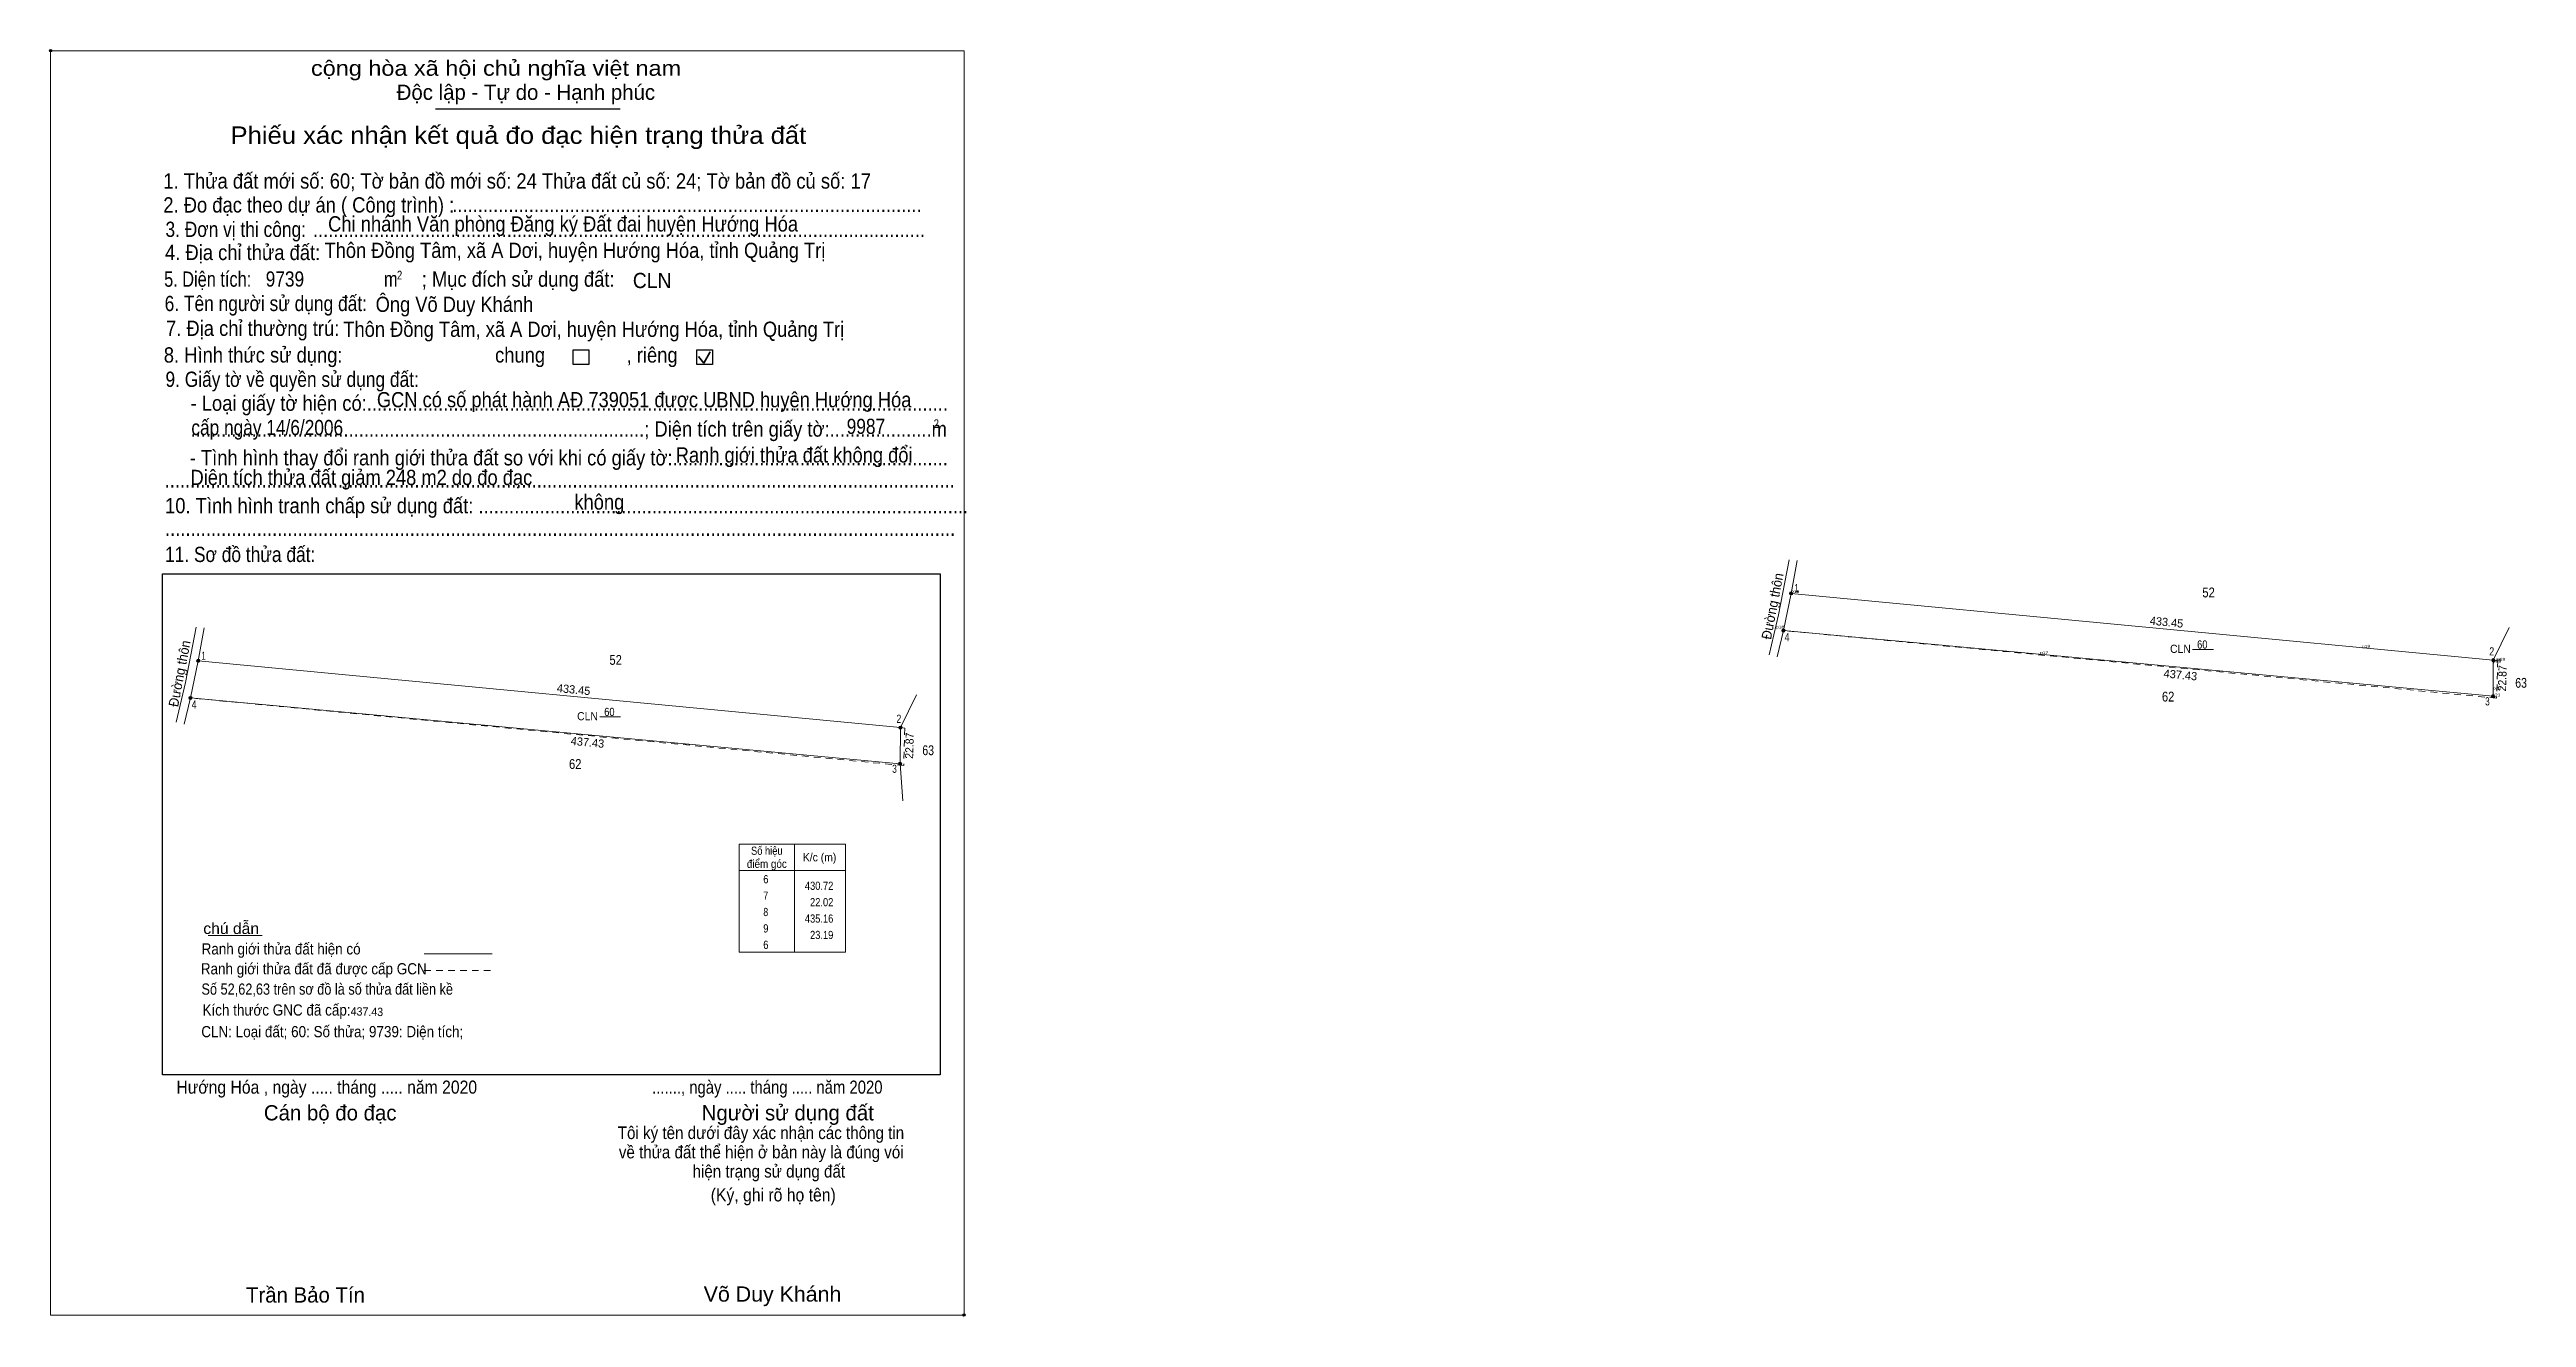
# Model space of a CAD drawing. Header units: metres. Extents: x 552291 to 553804, y 1821230 to 1822003.
import ezdxf
from ezdxf.enums import TextEntityAlignment as Align

# ---------------------------------------------------------------- set-up
doc = ezdxf.new("R2010")
doc.units = ezdxf.units.M
doc.header["$LTSCALE"] = 2.7
doc.header["$PDMODE"] = 32
doc.header["$PDSIZE"] = 1.35
doc.linetypes.add('SHORT_DASHED', pattern=[2.7, 1.5, -1.2])
for name, color, linetype, lineweight in [('10', 7, 'Continuous', 13), ('17', 7, 'Continuous', 13), ('2', 7, 'Continuous', 25), ('3', 7, 'SHORT_DASHED', 13), ('4', 7, 'Continuous', 13), ('6', 7, 'Continuous', 13), ('63', 7, 'Continuous', 13)]:
    doc.layers.add(name, color=color, linetype=linetype, lineweight=lineweight)
doc.layers.add('12', color=7, linetype='Continuous')

msp = doc.modelspace()

# ---------------------------------------------------------------- hatches: boundary and pattern name
at = {"layer": '63'}
for points in [[(553355.823, 1821671.637, 1), (553353.823, 1821671.637, 1)], [(553351.123, 1821648.927, 1), (553349.123, 1821648.927, 1)], [(552383.193, 1821630.507, 1), (552381.193, 1821630.507, 1)], [(553784.603, 1821630.827, 1), (553782.603, 1821630.827, 1)], [(552378.493, 1821607.797, 1), (552376.493, 1821607.797, 1)], [(553784.433, 1821608.807, 1), (553782.433, 1821608.807, 1)], [(552811.973, 1821589.697, 1), (552809.973, 1821589.697, 1)], [(552811.803, 1821567.677, 1), (552809.803, 1821567.677, 1)]]:
    msp.add_hatch(color=256, dxfattribs=at).paths.add_polyline_path(points)

# ---------------------------------------------------------------- linework, layer by layer
at = {"layer": '10'}
for points in [[(553783.43, 1821608.81), (553783.6, 1821630.83), (553354.82, 1821671.64), (553350.12, 1821648.93)], [(552810.8, 1821567.68), (552810.97, 1821589.7), (552382.19, 1821630.51), (552377.49, 1821607.8)]]:
    msp.add_lwpolyline(points, close=True, dxfattribs=at)
at = {"layer": '17'}
for p, q in [((553354.82, 1821671.64), (553358.56, 1821691.71)), ((552382.19, 1821630.51), (552385.93, 1821650.58)), ((553346.26, 1821632.98), (553350.12, 1821648.93)), ((552373.63, 1821591.85), (552377.49, 1821607.8)), ((552388.35, 1821462.9), (552421.25, 1821462.9))]:
    msp.add_line(p, q, dxfattribs=at)
for points in [[(553353.55, 1821692.15), (553347.06, 1821658.46), (553341.41, 1821634.22)], [(552380.92, 1821651.02), (552374.43, 1821617.33), (552368.78, 1821593.09)]]:
    msp.add_lwpolyline(points, dxfattribs=at)
at = {"layer": '2'}
for p, q in [((552527.01, 1821967.35), (552639.8, 1821967.35)), ((552360.5, 1821683.45), (552835.3, 1821683.45)), ((552835.3, 1821683.45), (552835.3, 1821377.82))]:
    msp.add_line(p, q, dxfattribs=at)
at = {"layer": '2', "lineweight": 35}
for p, q in [((552687.68, 1821816.18), (552690.86, 1821812.05)), ((552690.86, 1821812.05), (552694.72, 1821818.97))]:
    msp.add_line(p, q, dxfattribs=at)
at = {"layer": '2', "lineweight": 13}
msp.add_lwpolyline([(552292.11, 1822002.73), (552849.83, 1822002.73), (552849.83, 1821231.34), (552292.11, 1821231.34)], close=True, dxfattribs=at)
at = {"layer": '2'}
for points in [[(552611.22, 1821820.16), (552620.8, 1821820.16), (552620.8, 1821811.23), (552611.22, 1821811.23)], [(552686.58, 1821820.16), (552696.16, 1821820.16), (552696.16, 1821811.23), (552686.58, 1821811.23)]]:
    msp.add_lwpolyline(points, close=True, dxfattribs=at)
msp.add_lwpolyline([(552835.3, 1821377.82), (552360.5, 1821377.82), (552360.5, 1821683.45)], dxfattribs=at)
for p in [(552292.11, 1822002.73), (552849.82, 1821231.34)]:
    msp.add_point(p, dxfattribs=at)
at = {"layer": '3'}
for points in [[(553783.6, 1821630.83), (553786.32, 1821630.57), (553785.6, 1821607.71), (553350.12, 1821648.93)], [(552810.97, 1821589.7), (552813.69, 1821589.44), (552812.97, 1821566.58), (552377.49, 1821607.8)]]:
    msp.add_lwpolyline(points, dxfattribs=at)
at = {"layer": '4'}
for p, q in [((553783.6, 1821630.83), (553793.34, 1821650.9)), ((553600, 1821637.41), (553612.76, 1821637.41)), ((552810.97, 1821589.7), (552820.71, 1821609.77)), ((552627.37, 1821596.28), (552640.13, 1821596.28)), ((552810.8, 1821567.68), (552812.53, 1821544.96))]:
    msp.add_line(p, q, dxfattribs=at)
at = {"layer": '6'}
msp.add_line((552520.24, 1821451.78), (552561.75, 1821451.78), dxfattribs=at)
at = {"layer": '6', "linetype": 'SHORT_DASHED'}
msp.add_line((552520.24, 1821441.63), (552561.75, 1821441.63), dxfattribs=at)
at = {"layer": '63'}
msp.add_line((552746.22, 1821518.64), (552746.22, 1821452.64), dxfattribs=at)
for points in [[(552746.22, 1821452.64), (552712.62, 1821452.64), (552712.62, 1821518.64), (552746.22, 1821518.64)], [(552746.22, 1821518.64), (552777.42, 1821518.64), (552777.42, 1821452.64), (552746.22, 1821452.64)], [(552712.62, 1821502.64), (552746.22, 1821502.64), (552777.42, 1821502.64)]]:
    msp.add_lwpolyline(points, dxfattribs=at)
for centre in [(553354.823, 1821671.637), (553350.123, 1821648.927), (552382.193, 1821630.507), (553783.603, 1821630.827), (552377.493, 1821607.797), (553783.433, 1821608.807), (552810.973, 1821589.697), (552810.803, 1821567.677)]:
    msp.add_circle(centre, 1, dxfattribs=at)

# ---------------------------------------------------------------- texts
at = {"layer": '12', "width": 1.25}
for s, p in [('p15', (553354.81, 1821671.91)), ('p16', (553345.61, 1821650.13)), ('p17', (553506.86, 1821634.55)), ('p18', (553703.39, 1821638.41)), ('p20', (553783.44, 1821629.96)), ('p21', (553783.48, 1821629.52)), ('p19', (553785.87, 1821630.5)), ('p23', (553782.88, 1821608.63)), ('p22', (553783.44, 1821612.87))]:
    msp.add_text(s, height=1.8, dxfattribs=at).set_placement(p)
at = {"layer": '2'}
for s, height, width, p in [('cộng hòa xã hội chủ nghĩa việt nam', 9.309, 1.15, (552451.07, 1821987.42)), ('1. Thửa đất mới số: 60; Tờ bản đồ mới số: 24 Thửa đất củ số: 24; Tờ bản đồ củ số: 17', 9.33, 0.9, (552360.9, 1821918.57)), ('2. Đo đạc theo dự án ( Công trình) : ', 9.315, 0.9, (552360.9, 1821903.98)), ('3. Đơn vị thi công:', 9.315, 0.85, (552362.23, 1821889.09)), ('Chi nhánh Văn phòng Đăng ký Đất đai huyện Hướng Hóa', 9.307, 0.9, (552461.53, 1821892.41)), ('............................................................................................', 9.315, 0.9, (552537.36, 1821904.29)), ('4. Địa chỉ thửa đất:', 9.315, 0.9, (552361.97, 1821874.97)), ('........................................................................................................................', 9.315, 0.9, (552452.25, 1821889.09)), ('Thôn Đồng Tâm, xã A Dơi, huyện Hướng Hóa, tỉnh Quảng Trị', 9.28, 0.9, (552459.33, 1821876.29)), ('5. Diện tích:', 9.315, 0.8, (552361.41, 1821858.7)), ('9739', 9.28, 0.85, (552423.43, 1821858.8)), ('m', 9.309, 0.8, (552495.65, 1821858.7)), ('2', 5.319, 0.8, (552503.6, 1821863.13)), ('; Mục đích sử dụng đất:', 9.309, 0.9, (552518.7, 1821858.7)), (' CLN', 9.28, 0.95, (552644.31, 1821857.88)), ('6. Tên người sử dụng đất:', 9.315, 0.85, (552361.72, 1821843.86)), ('Ông Võ Duy Khánh', 9.28, 0.9, (552490.55, 1821843.35)), ('7. Địa chỉ thường trú:', 9.315, 0.9, (552362.54, 1821828.71)), ('Thôn Đồng Tâm, xã A Dơi, huyện Hướng Hóa, tỉnh Quảng Trị', 9.28, 0.9, (552470.83, 1821828.14)), ('8. Hình thức sử dụng:', 9.315, 0.9, (552361.21, 1821812.44)), ('chung                , riêng', 9.309, 0.9, (552563.48, 1821812.44)), ('9. Giấy tờ về quyền sử dụng đất:', 9.315, 0.85, (552362.23, 1821797.6)), ('     - Loại giấy tờ hiện có:..................................................................................................................', 9.309, 0.9, (552361.97, 1821783.01)), ('GCN có số phát hành AĐ 739051 được UBND huyện Hướng Hóa ', 9.28, 0.9, (552491.31, 1821785.16)), ('cấp ngày 14/6/2006', 9.28, 0.85, (552378.04, 1821768.17)), ('     .........................................................................................; Diện tích trên giấy tờ:....................m', 9.309, 0.9, (552361.97, 1821767.25)), ('9987', 9.28, 0.85, (552778.19, 1821768.89)), ('2', 5.319, 0.8, (552831.33, 1821772.51)), ('     - Tình hình thay đổi ranh giới thửa đất so với khi có giấy tờ:......................................................', 9.309, 0.9, (552361.47, 1821749.71)), ('Ranh giới thửa đất không đổi', 9.282, 0.9, (552673.79, 1821751.44)), ('Diện tích thửa đất giảm 248 m2 do đo đạc', 9.28, 0.9, (552377.53, 1821737.72)), ('...........................................................................................................................................................', 9.309, 0.9, (552361.72, 1821736.2)), ('10. Tình hình tranh chấp sử dụng đất: ................................................................................................', 9.315, 0.9, (552361.97, 1821720.49)), ('không', 9.309, 0.9, (552611.87, 1821722.73)), ('11. Sơ đồ thửa đất:', 9.315, 0.85, (552361.97, 1821690.75)), ('...........................................................................................................................................................', 9.309, 0.9, (552361.97, 1821706.72)), ('Hướng Hóa , ngày ..... tháng ..... năm 2020', 7.981, 0.9, (552368.91, 1821366.39)), ('......., ngày ..... tháng ..... năm 2020', 7.981, 0.85, (552659.36, 1821366.39)), ('(Ký, ghi rõ họ tên)', 7.98, 0.9, (552695.16, 1821300.66)), ('Võ Duy Khánh', 9.28, 1.05, (552690.87, 1821239.51))]:
    msp.add_text(s, height=height, dxfattribs=dict(at, width=width)).set_placement(p)
for s, height, p in [('Độc lập - Tự do - Hạnh phúc', 9.309, (552503.4, 1821972.73)), ('Cán bộ đo đạc', 9.309, (552422.31, 1821350.07)), ('Người sử dụng đất', 9.309, (552689.65, 1821350.07)), ('Trần Bảo Tín', 9.307, (552411.39, 1821238.94))]:
    msp.add_text(s, height=height, dxfattribs=at).set_placement(p)
for s, height, width, p in [('Phiếu xác nhận kết quả đo đạc hiện trạng thửa đất', 10.64, 1.1, (552577.71, 1821945.86)), ('Tôi ký tên dưới đây xác nhận các thông tin', 7.691, 0.9, (552725.835, 1821338.7)), ('về thửa đất thể hiện ở bản này là đúng vói', 7.691, 0.9, (552725.995, 1821326.92)), ('hiện trạng sử dụng đất', 7.691, 0.9, (552730.62, 1821315.19))]:
    msp.add_text(s, height=height, dxfattribs=dict(at, width=width)).set_placement(p, align=Align.CENTER)
msp.add_text('.', height=2.66, dxfattribs=at).set_placement((552849.72, 1821229.87), align=Align.CENTER)
at = {"layer": '4', "width": 0.95}
for s, height, rotation, p in [('Đường thôn', 6, 79.096, (553346.405, 1821663.258)), ('Đường thôn', 6, 79.096, (552373.774, 1821622.123)), ('437.43', 5.1, 358.747, (552485.144, 1821413.9))]:
    msp.add_text(s, height=height, rotation=rotation, dxfattribs=at).set_placement(p, align=Align.CENTER)
at = {"layer": '4'}
for s, height, width, p in [('52', 6, 0.85, (553609.74, 1821669.17)), ('CLN', 5, 0.95, (553592.575, 1821635.31)), ('60', 5, 0.85, (553605.91, 1821637.94)), ('52', 6, 0.85, (552637.11, 1821628.04)), ('63', 6, 0.8, (553800.555, 1821614.04)), ('62', 6, 0.85, (553585.04, 1821605.64)), ('CLN', 5, 0.95, (552619.945, 1821594.18)), ('60', 5, 0.85, (552633.28, 1821596.81)), ('63', 6, 0.8, (552827.925, 1821572.91)), ('62', 6, 0.85, (552612.41, 1821564.51))]:
    msp.add_text(s, height=height, dxfattribs=dict(at, width=width)).set_placement(p, align=Align.CENTER)
at = {"layer": '6'}
for s, height, width, p in [('chú dẫn', 6.816, 1.05, (552385.33, 1821463.8)), ('Ranh giới thửa đất hiện có ', 6.816, 0.9, (552384.31, 1821451.31)), ('Ranh giới thửa đất đã được cấp GCN', 6.834, 0.9, (552383.8, 1821439.17)), ('Số 52,62,63 trên sơ đồ là số thửa đất liền kề', 6.83, 0.85, (552384.21, 1821426.78)), ('CLN: Loại đất; 60: Số thửa; 9739: Diện tích;', 6.83, 0.9, (552384.11, 1821400.82)), ('Kích thước GNC đã cấp:', 6.834, 0.9, (552384.82, 1821414.03))]:
    msp.add_text(s, height=height, dxfattribs=dict(at, width=width)).set_placement(p)
at = {"layer": '63'}
for s, width, p in [('1', 0.65, (553359.39, 1821672.26)), ('1', 0.65, (552386.76, 1821631.13)), ('4', 0.8, (553353.84, 1821642.42)), ('2', 0.8, (553784.13, 1821633.74)), ('4', 0.8, (552381.21, 1821601.29)), ('3', 0.75, (553781.4, 1821603.26)), ('2', 0.8, (552811.5, 1821592.61)), ('3', 0.75, (552808.77, 1821562.13)), ('430.72', 0.85, (552770.02, 1821490.73)), ('22.02', 0.85, (552770.02, 1821480.73)), ('435.16', 0.85, (552770.02, 1821470.73)), ('23.19', 0.85, (552770.02, 1821460.73))]:
    msp.add_text(s, height=5, dxfattribs=dict(at, width=width)).set_placement(p, align=Align.RIGHT)
for s, rotation, p in [('433.45', 354.563, (553583.843, 1821651.62)), ('437.43', 354.71, (553592.32, 1821619.425)), ('433.45', 354.563, (552611.213, 1821610.49)), ('437.43', 354.71, (552619.695, 1821578.295))]:
    msp.add_text(s, height=5, rotation=rotation, dxfattribs=at).set_placement(p, align=Align.CENTER)
at = {"layer": '63', "width": 0.95}
for p in [(553791.594, 1821619.736), (552818.964, 1821578.601)]:
    msp.add_text('22.87', height=5, rotation=88.196, dxfattribs=at).set_placement(p, align=Align.CENTER)
at = {"layer": '63'}
for s, width, p in [('Số hiệu', 0.85, (552729.415, 1821512.13)), ('điểm góc', 0.9, (552729.425, 1821504.13)), (' 6', 0.85, (552728.025, 1821494.73)), ('K/c (m)', 0.95, (552761.625, 1821508.13)), (' 7', 0.8, (552728.02, 1821484.73)), (' 9', 0.85, (552728.02, 1821464.73)), (' 8', 0.8, (552728.02, 1821474.73)), (' 6', 0.85, (552728.025, 1821454.73))]:
    msp.add_text(s, height=5, dxfattribs=dict(at, width=width)).set_placement(p, align=Align.CENTER)

doc.saveas('drawing.dxf')
